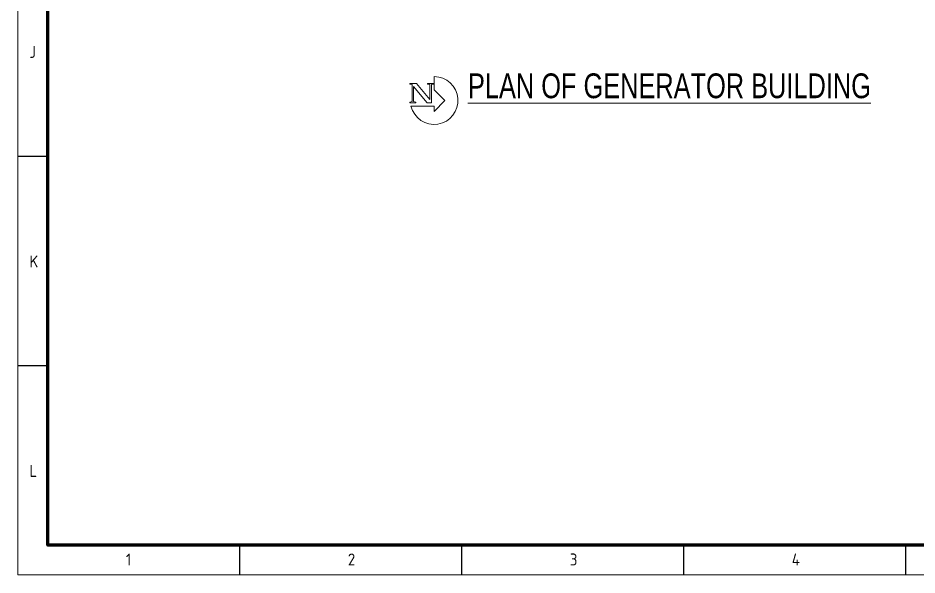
# Model space of a CAD drawing. Header units: inches. Extents: x 735 to 7643, y 526 to 1733.
# Drawn here: x 6066.1 to 6465.4, y 617.7 to 864.8 of the extents above; entities that cross this region are included whole.
import ezdxf

# ---------------------------------------------------------------- set-up
doc = ezdxf.new("R2010")
doc.units = ezdxf.units.IN
doc.header["$MEASUREMENT"] = 0
doc.layers.add('Text-01', color=253, linetype='Continuous', lineweight=15)
doc.styles.add('Swiss721', font='swisscl.ttf')
doc.styles.add('TEG BORDER', font='isocp.shx')

# ---------------------------------------------------------------- blocks, each defined once
blk = doc.blocks.new('TEG BORDER A2')
at = {"linetype": 'Continuous'}
for p, q in [((5, 415), (5, 5)), ((5, 5), (489, 5))]:
    blk.add_line(p, q, dxfattribs=at)
for p, q in [((0, 70), (5, 70)), ((0, 35), (5, 35)), ((37.12, 0), (37.12, 5)), ((74.25, 0), (74.25, 5)), ((111.38, 0), (111.38, 5)), ((148.5, 0), (148.5, 5))]:
    blk.add_line(p, q)
at = {"color": 5, "lineweight": 15}
blk.add_lwpolyline([(0, 420), (594, 420), (594, 0), (0, 0)], close=True, dxfattribs=at)
at = {"lineweight": 100}
blk.add_lwpolyline([(5, 415), (589, 415), (589, 5), (5, 5)], close=True, dxfattribs=at)
at = {"char_height": 2, "style": 'TEG BORDER'}
for s, insert, attachment_point in [('J', (1.91, 88.39), 1), ('K', (1.91, 53.39), 1), ('L', (1.91, 18.39), 1), ('1', (18.05, 1.59), 7), ('2', (55.17, 1.59), 7), ('3', (92.3, 1.59), 7), ('4', (129.42, 1.59), 7)]:
    blk.add_mtext_dynamic_manual_height_columns(s, width=2, gutter_width=1, heights=[0], dxfattribs=dict(at, insert=insert, attachment_point=attachment_point))

msp = doc.modelspace()

# ---------------------------------------------------------------- linework, layer by layer
at = {"layer": 'Text-01', "linetype": 'Continuous'}
msp.add_lwpolyline([(6240.66, 825.69), (6250.95, 825.69), (6250.95, 823.38), (6255.76, 828.19), (6250.95, 833), (6250.95, 838.79, -2.058228)], format="xyb", close=True, dxfattribs=at)
msp.add_lwpolyline([(6241.83, 827.7), (6242.85, 827.52), (6242.85, 827.2), (6240.15, 827.2), (6240.15, 827.52), (6241.14, 827.7), (6241.14, 835.28), (6240.15, 835.45), (6240.15, 835.81), (6243.1, 835.81), (6249.06, 828.68), (6249.06, 835.28), (6248.07, 835.45), (6248.07, 835.81), (6250.65, 835.81), (6250.65, 835.45), (6249.8, 835.28), (6249.8, 827.2), (6247.86, 827.2), (6241.83, 834.39), (6241.83, 827.7)], dxfattribs=at)

# ---------------------------------------------------------------- block references
at = {"color": 8, "lineweight": 20, "xscale": 2.6554, "yscale": 2.6554, "zscale": 2.6554}
msp.add_blockref('TEG BORDER A2', (6066.14, 617.66), dxfattribs=at)

# ---------------------------------------------------------------- texts
at = {"layer": 'Text-01', "insert": (6265.98, 840.21), "char_height": 10.986, "width": 187.071, "attachment_point": 1, "style": 'Swiss721'}
msp.add_mtext('{\\LPLAN OF GENERATOR BUILDING\\H0.5006x;\\l   }', dxfattribs=at)

doc.saveas('drawing.dxf')
